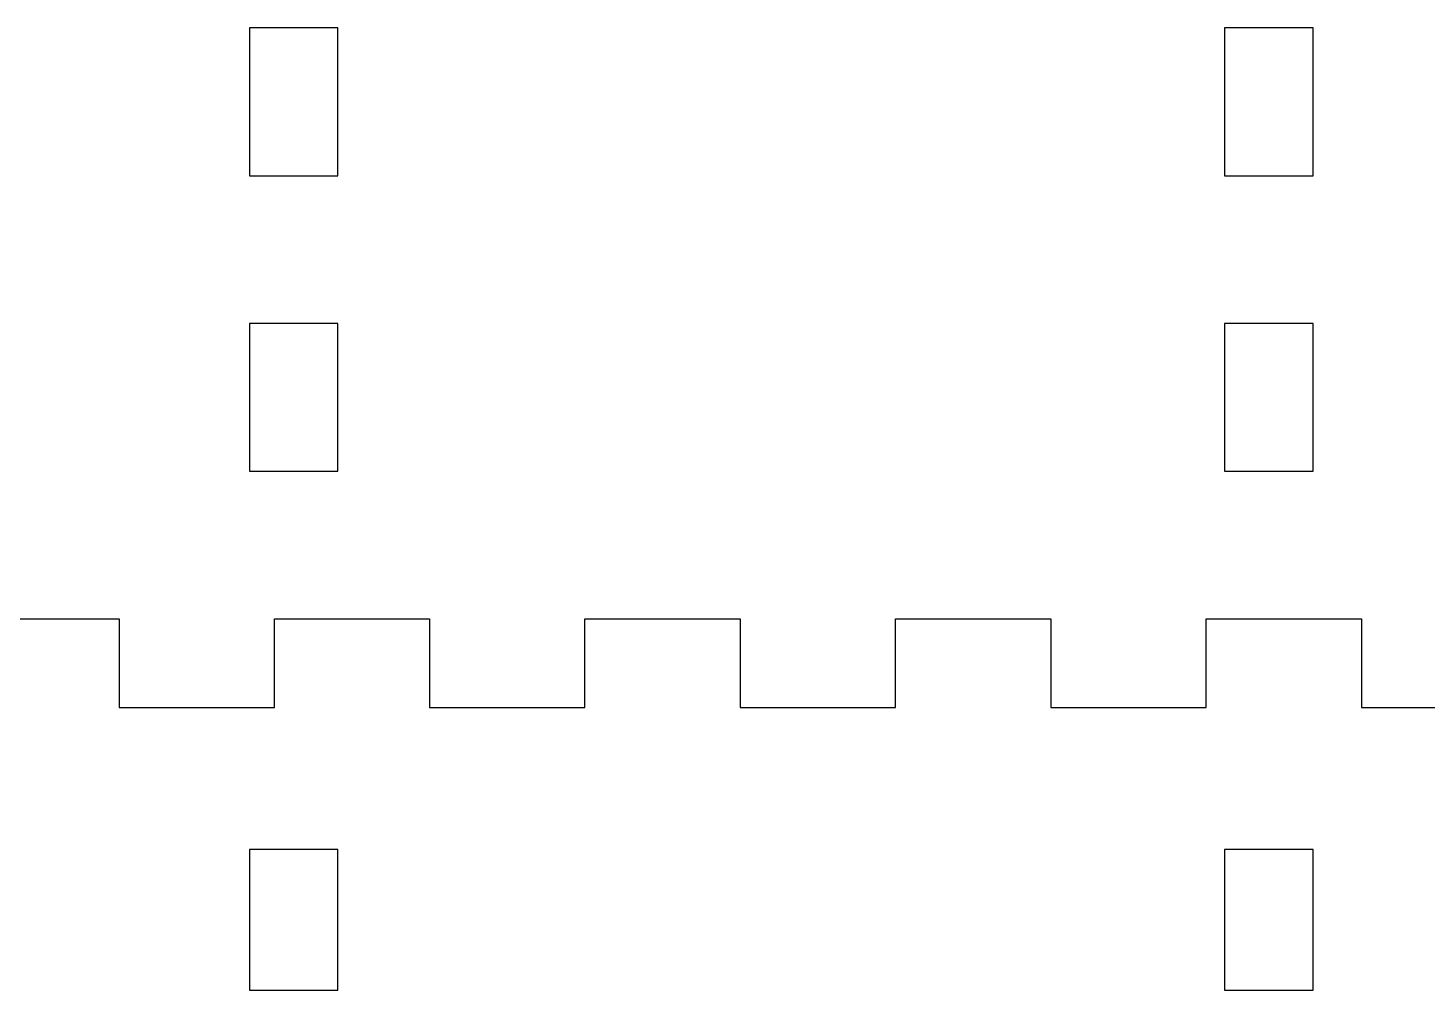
# Model space of a CAD drawing. Extents: x 4 to 389, y 10 to 269.
# Drawn here: x 153.52 to 200.86, y 143.77 to 176.33 of the extents above; entities that cross this region are included whole.
import ezdxf

# ---------------------------------------------------------------- set-up
doc = ezdxf.new("R2010")
doc.units = 0
doc.layers.get('0').update_dxf_attribs({"linetype": 'CONTINUOUS'})

msp = doc.modelspace()

# ---------------------------------------------------------------- linework, layer by layer
for points in [[(161.01, 171.332), (164.01, 171.332), (164.01, 176.332), (161.01, 176.332)], [(194.01, 171.332), (197.01, 171.332), (197.01, 176.332), (194.01, 176.332)], [(161.01, 161.332), (164.01, 161.332), (164.01, 166.332), (161.01, 166.332)], [(194.01, 161.332), (197.01, 161.332), (197.01, 166.332), (194.01, 166.332)], [(161.01, 143.772), (164.01, 143.772), (164.01, 148.532), (161.01, 148.532)], [(194.01, 143.772), (197.01, 143.772), (197.01, 148.532), (194.01, 148.532)]]:
    msp.add_lwpolyline(points, close=True)
msp.add_lwpolyline([(151.346, 156.332), (156.601, 156.332), (156.601, 153.332), (161.856, 153.332), (161.856, 156.332), (167.111, 156.332), (167.111, 153.332), (172.366, 153.332), (172.366, 156.332), (177.621, 156.332), (177.621, 153.332), (182.876, 153.332), (182.876, 156.332), (188.131, 156.332), (188.131, 153.332), (193.386, 153.332), (193.386, 156.332), (198.641, 156.332), (198.641, 153.332), (203.896, 153.332)])

doc.saveas('drawing.dxf')
